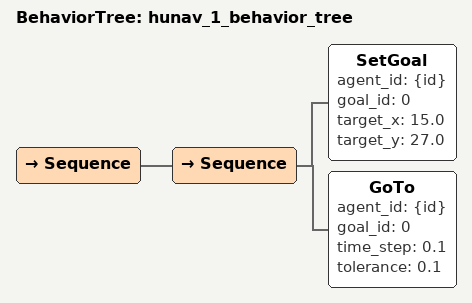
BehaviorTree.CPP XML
<?xml version='1.0' encoding='UTF-8'?>
<root main_tree_to_execute="hunav_1_behavior_tree" BTCPP_format="4">
    <include ros_pkg="arena_simulation_setup" path="configs/hunav/behavior_trees/BTRegularNav.xml" />
    <BehaviorTree ID="hunav_1_behavior_tree">
        <Sequence>
            <Sequence>
                <SetGoal agent_id="{id}" goal_id="0" target_x="15.0" target_y="27.0" />
                <GoTo    agent_id="{id}" goal_id="0" time_step="0.1" tolerance="0.1" />
            </Sequence>
        </Sequence>
    </BehaviorTree>
</root>
